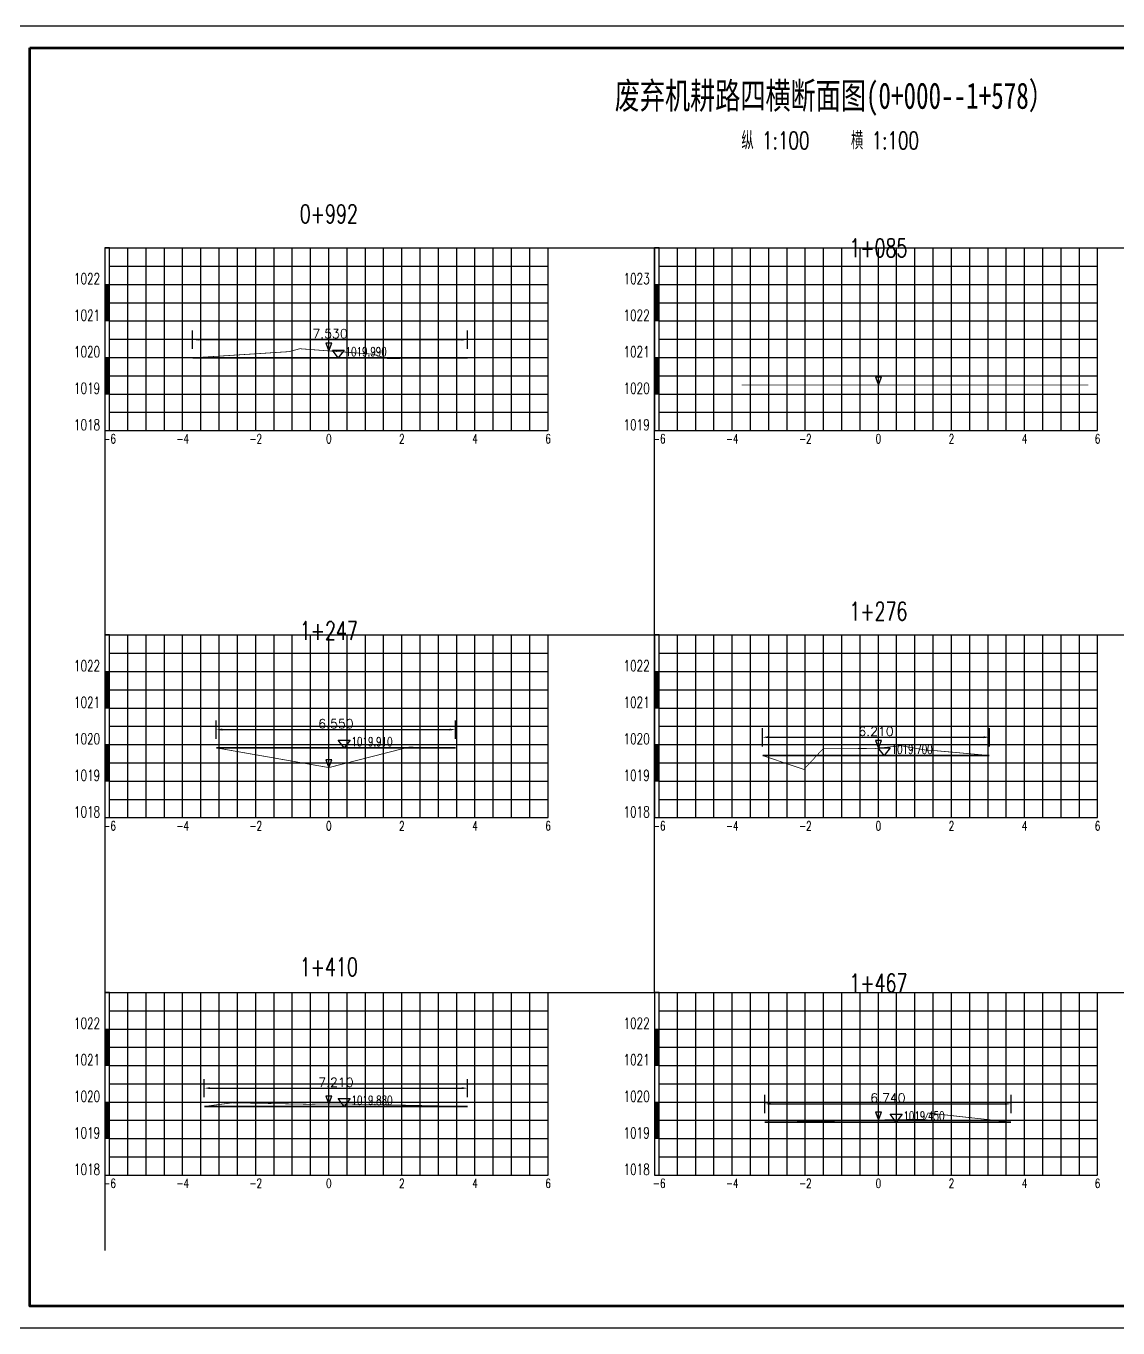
# Model space of a CAD drawing. Extents: x 695776 to 1250176, y 4443437 to 9025597.
# Drawn here: x 1101870 to 1131753, y 4538450 to 4574090 of the extents above; entities that cross this region are included whole.
import ezdxf
from ezdxf.enums import TextEntityAlignment as Align

# ---------------------------------------------------------------- set-up
doc = ezdxf.new("R2010")
doc.units = 0
doc.header["$LTSCALE"] = 0.5
doc.header["$PDSIZE"] = 0.2
doc.linetypes.add('ACAD_ISO07W100', pattern=[3.5, 0.5, -3])
doc.linetypes.add('CENTER2', pattern=[28.575, 19.05, -3.175, 3.175, -3.175])
doc.layers.get('0').update_dxf_attribs({"linetype": 'CONTINUOUS'})
doc.layers.get('Defpoints').update_dxf_attribs({"linetype": 'CONTINUOUS'})
for name, color, linetype in [('KEDU', 7, 'CONTINUOUS'), ('MIGE', 4, 'ACAD_ISO07W100'), ('MIGE1', 11, 'CONTINUOUS'), ('SANJIAO', 212, 'CONTINUOUS'), ('SHEJI', 1, 'CONTINUOUS'), ('YUANSHI', 2, 'CONTINUOUS'), ('YUANSHI1', 73, 'CONTINUOUS'), ('ZHOUXIAN', 20, 'CENTER2'), ('图框', 7, 'CONTINUOUS'), ('辅助线', 3, 'CONTINUOUS')]:
    doc.layers.add(name, color=color, linetype=linetype)
doc.styles.get("Standard").update_dxf_attribs({"font": 'rs.shx', "bigfont": 'hztxt.shx'})
doc.styles.add('仿宋', font='仿宋_GB2312.ttf', dxfattribs={"width": 0.7})
doc.dimstyles.get("Standard").update_dxf_attribs({"dimtxt": 0.18, "dimasz": 0.18, "dimexe": 0.18, "dimexo": 0.0625, "dimgap": 0.09, "dimtad": 0, "dimtih": 1, "dimtoh": 1, "dimdec": 4, "dimzin": 0, "dimdsep": 46, "dimtxsty": 'Standard', "dimcen": 0.09, "dimadec": 0, "dimazin": 0, "dimtfac": 1, "dimtdec": 4, "dimtofl": 0, "dimtmove": 0, "dimatfit": 3, "dimfxl": 0, "dimtolj": 1, "dimtzin": 0, "dimarcsym": 0})

# ---------------------------------------------------------------- blocks, each defined once
blk = doc.blocks.new('zhunghao')
blk.add_lwpolyline([(0, 0), (0.33, 0.86), (-0.33, 0.86), (0, 0)])
blk = doc.blocks.new('ele_sym08')
blk.add_line((0, 0), (5.6, 0))
blk.add_lwpolyline([(0.9, 0), (0.25, 0.86), (1.55, 0.86), (0.9, 0)])
at = {"width": 0.7}
blk.add_attdef('ELEVAT', (1.7, 0.18), '', height=1, dxfattribs=at)
blk = doc.blocks.new('*D743')
at = {"color": 0, "lineweight": -2}
for p, q in [((1106426, 4565256), (1106426, 4565756)), ((1106589, 4565506), (1113794, 4565506)), ((1113956, 4565256), (1113956, 4565756))]:
    blk.add_line(p, q, dxfattribs=at)
at = {"color": 0}
for points in [[(1106589, 4565533), (1106589, 4565479), (1106426, 4565506)], [(1113794, 4565533), (1113794, 4565479), (1113956, 4565506)]]:
    blk.add_solid(points, dxfattribs=at)
at = {"layer": 'Defpoints', "color": 0}
for p in [(1113956, 4565506), (1106426, 4565006), (1113956, 4565006)]:
    blk.add_point(p, dxfattribs=at)
at = {"color": 0, "insert": (1110191, 4565669), "char_height": 250, "attachment_point": 5}
blk.add_mtext('\\A1;7.530', dxfattribs=at)
blk = doc.blocks.new('bc1_100')
blk.add_lwpolyline([(0.064, 1), (-0.063, 1), (-0.063, 0), (0.064, 0)], close=True)
at = {"width": 0.7}
blk.add_attdef('BC', text='', height=0.3, dxfattribs=at).set_placement((-0.193, 0.007), align=Align.RIGHT)
blk = doc.blocks.new('bc0_100')
for p, q in [((-0.063, 1), (-0.063, 0)), ((0.063, 0), (0.063, 1))]:
    blk.add_line(p, q)
at = {"const_width": 0.126}
blk.add_lwpolyline([(0, 1), (0, 0)], dxfattribs=at)
at = {"width": 0.7}
blk.add_attdef('BC', text='', height=0.3, dxfattribs=at).set_placement((-0.193, 0.007), align=Align.RIGHT)
blk = doc.blocks.new('*D726')
at = {"color": 0, "lineweight": -2}
for p, q in [((1107076, 4554580), (1107076, 4555080)), ((1107239, 4554830), (1113464, 4554830)), ((1113626, 4554580), (1113626, 4555080))]:
    blk.add_line(p, q, dxfattribs=at)
at = {"color": 0}
for points in [[(1107239, 4554857), (1107239, 4554803), (1107076, 4554830)], [(1113464, 4554857), (1113464, 4554803), (1113626, 4554830)]]:
    blk.add_solid(points, dxfattribs=at)
at = {"layer": 'Defpoints', "color": 0}
for p in [(1113626, 4554830), (1107076, 4554330), (1113626, 4554330)]:
    blk.add_point(p, dxfattribs=at)
at = {"color": 0, "insert": (1110351, 4554992), "char_height": 250, "attachment_point": 5}
blk.add_mtext('\\A1;6.550', dxfattribs=at)
blk = doc.blocks.new('*D727')
at = {"color": 0, "lineweight": -2}
for p, q in [((1122027, 4554370), (1122027, 4554870)), ((1128237, 4554370), (1128237, 4554870)), ((1122189, 4554620), (1128074, 4554620))]:
    blk.add_line(p, q, dxfattribs=at)
at = {"color": 0}
for points in [[(1122189, 4554647), (1122189, 4554593), (1122027, 4554620)], [(1128074, 4554647), (1128074, 4554593), (1128237, 4554620)]]:
    blk.add_solid(points, dxfattribs=at)
at = {"layer": 'Defpoints', "color": 0}
for p in [(1128237, 4554620), (1122027, 4554120), (1128237, 4554120)]:
    blk.add_point(p, dxfattribs=at)
at = {"color": 0, "insert": (1125132, 4554782), "char_height": 250, "attachment_point": 5}
blk.add_mtext('\\A1;6.210', dxfattribs=at)
blk = doc.blocks.new('*D729')
at = {"color": 0, "lineweight": -2}
for p, q in [((1106746, 4544764), (1106746, 4545264)), ((1113956, 4544764), (1113956, 4545264)), ((1106909, 4545014), (1113794, 4545014))]:
    blk.add_line(p, q, dxfattribs=at)
at = {"color": 0}
for points in [[(1106909, 4545041), (1106909, 4544987), (1106746, 4545014)], [(1113794, 4545041), (1113794, 4544987), (1113956, 4545014)]]:
    blk.add_solid(points, dxfattribs=at)
at = {"layer": 'Defpoints', "color": 0}
for p in [(1113956, 4545014), (1106746, 4544514), (1113956, 4544514)]:
    blk.add_point(p, dxfattribs=at)
at = {"color": 0, "insert": (1110351, 4545176), "char_height": 250, "attachment_point": 5}
blk.add_mtext('\\A1;7.210', dxfattribs=at)
blk = doc.blocks.new('*D730')
at = {"color": 0, "lineweight": -2}
for p, q in [((1122087, 4544334), (1122087, 4544834)), ((1128827, 4544334), (1128827, 4544834)), ((1122249, 4544584), (1128664, 4544584))]:
    blk.add_line(p, q, dxfattribs=at)
at = {"color": 0}
for points in [[(1122249, 4544611), (1122249, 4544557), (1122087, 4544584)], [(1128664, 4544611), (1128664, 4544557), (1128827, 4544584)]]:
    blk.add_solid(points, dxfattribs=at)
at = {"layer": 'Defpoints', "color": 0}
for p in [(1128827, 4544584), (1122087, 4544084), (1128827, 4544084)]:
    blk.add_point(p, dxfattribs=at)
at = {"color": 0, "insert": (1125457, 4544746), "char_height": 250, "attachment_point": 5}
blk.add_mtext('\\A1;6.740', dxfattribs=at)

msp = doc.modelspace()

# ---------------------------------------------------------------- linework, layer by layer
at = {"layer": 'MIGE', "linetype": 'Continuous'}
for p, q in [((1104656.2649, 4563016.1388), (1104656.2649, 4568016.1388)), ((1105656.2649, 4563016.1388), (1105656.2649, 4568016.1388)), ((1106656.2649, 4563016.1388), (1106656.2649, 4568016.1388)), ((1107656.2649, 4563016.1388), (1107656.2649, 4568016.1388)), ((1108656.2649, 4563016.1388), (1108656.2649, 4568016.1388)), ((1109656.2649, 4563016.1388), (1109656.2649, 4568016.1388)), ((1110656.2649, 4563016.1388), (1110656.2649, 4568016.1388)), ((1111656.2649, 4563016.1388), (1111656.2649, 4568016.1388)), ((1112656.2649, 4563016.1388), (1112656.2649, 4568016.1388)), ((1113656.2649, 4563016.1388), (1113656.2649, 4568016.1388)), ((1114656.2649, 4563016.1388), (1114656.2649, 4568016.1388)), ((1115656.2649, 4563016.1388), (1115656.2649, 4568016.1388)), ((1119696.7354, 4563016.1388), (1119696.7354, 4568016.1388)), ((1120696.7354, 4563016.1388), (1120696.7354, 4568016.1388)), ((1121696.7354, 4563016.1388), (1121696.7354, 4568016.1388)), ((1122696.7354, 4563016.1388), (1122696.7354, 4568016.1388)), ((1123696.7354, 4563016.1388), (1123696.7354, 4568016.1388)), ((1124696.7354, 4563016.1388), (1124696.7354, 4568016.1388)), ((1125696.7354, 4563016.1388), (1125696.7354, 4568016.1388)), ((1126696.7354, 4563016.1388), (1126696.7354, 4568016.1388)), ((1127696.7354, 4563016.1388), (1127696.7354, 4568016.1388)), ((1128696.7354, 4563016.1388), (1128696.7354, 4568016.1388)), ((1129696.7354, 4563016.1388), (1129696.7354, 4568016.1388)), ((1130696.7354, 4563016.1388), (1130696.7354, 4568016.1388)), ((1104156.2649, 4567516.1388), (1116156.2649, 4567516.1388)), ((1119196.7354, 4567516.1388), (1131196.7354, 4567516.1388)), ((1104156.2649, 4566516.1388), (1116156.2649, 4566516.1388)), ((1119196.7354, 4566516.1388), (1131196.7354, 4566516.1388)), ((1104156.2649, 4565516.1388), (1116156.2649, 4565516.1388)), ((1119196.7354, 4565516.1388), (1131196.7354, 4565516.1388)), ((1104156.2649, 4564516.1388), (1116156.2649, 4564516.1388)), ((1119196.7354, 4564516.1388), (1131196.7354, 4564516.1388)), ((1104156.2649, 4563516.1388), (1116156.2649, 4563516.1388)), ((1119196.7354, 4563516.1388), (1131196.7354, 4563516.1388)), ((1104656.2649, 4552419.8741), (1104656.2649, 4557419.8741)), ((1105656.2649, 4552419.8741), (1105656.2649, 4557419.8741)), ((1106656.2649, 4552419.8741), (1106656.2649, 4557419.8741)), ((1107656.2649, 4552419.8741), (1107656.2649, 4557419.8741)), ((1108656.2649, 4552419.8741), (1108656.2649, 4557419.8741)), ((1109656.2649, 4552419.8741), (1109656.2649, 4557419.8741)), ((1110656.2649, 4552419.8741), (1110656.2649, 4557419.8741)), ((1111656.2649, 4552419.8741), (1111656.2649, 4557419.8741)), ((1112656.2649, 4552419.8741), (1112656.2649, 4557419.8741)), ((1113656.2649, 4552419.8741), (1113656.2649, 4557419.8741)), ((1114656.2649, 4552419.8741), (1114656.2649, 4557419.8741)), ((1115656.2649, 4552419.8741), (1115656.2649, 4557419.8741)), ((1119696.7354, 4552419.8741), (1119696.7354, 4557419.8741)), ((1120696.7354, 4552419.8741), (1120696.7354, 4557419.8741)), ((1121696.7354, 4552419.8741), (1121696.7354, 4557419.8741)), ((1122696.7354, 4552419.8741), (1122696.7354, 4557419.8741)), ((1123696.7354, 4552419.8741), (1123696.7354, 4557419.8741)), ((1124696.7354, 4552419.8741), (1124696.7354, 4557419.8741)), ((1125696.7354, 4552419.8741), (1125696.7354, 4557419.8741)), ((1126696.7354, 4552419.8741), (1126696.7354, 4557419.8741)), ((1127696.7354, 4552419.8741), (1127696.7354, 4557419.8741)), ((1128696.7354, 4552419.8741), (1128696.7354, 4557419.8741)), ((1129696.7354, 4552419.8741), (1129696.7354, 4557419.8741)), ((1130696.7354, 4552419.8741), (1130696.7354, 4557419.8741)), ((1104156.2649, 4556919.8741), (1116156.2649, 4556919.8741)), ((1119196.7354, 4556919.8741), (1131196.7354, 4556919.8741)), ((1104156.2649, 4555919.8741), (1116156.2649, 4555919.8741)), ((1119196.7354, 4555919.8741), (1131196.7354, 4555919.8741)), ((1104156.2649, 4554919.8741), (1116156.2649, 4554919.8741)), ((1119196.7354, 4554919.8741), (1131196.7354, 4554919.8741)), ((1104156.2649, 4553919.8741), (1116156.2649, 4553919.8741)), ((1119196.7354, 4553919.8741), (1131196.7354, 4553919.8741)), ((1104156.2649, 4552919.8741), (1116156.2649, 4552919.8741)), ((1119196.7354, 4552919.8741), (1131196.7354, 4552919.8741)), ((1104656.2649, 4542633.5904), (1104656.2649, 4547633.5904)), ((1105656.2649, 4542633.5904), (1105656.2649, 4547633.5904)), ((1106656.2649, 4542633.5904), (1106656.2649, 4547633.5904)), ((1107656.2649, 4542633.5904), (1107656.2649, 4547633.5904)), ((1108656.2649, 4542633.5904), (1108656.2649, 4547633.5904)), ((1109656.2649, 4542633.5904), (1109656.2649, 4547633.5904)), ((1110656.2649, 4542633.5904), (1110656.2649, 4547633.5904)), ((1111656.2649, 4542633.5904), (1111656.2649, 4547633.5904)), ((1112656.2649, 4542633.5904), (1112656.2649, 4547633.5904)), ((1113656.2649, 4542633.5904), (1113656.2649, 4547633.5904)), ((1114656.2649, 4542633.5904), (1114656.2649, 4547633.5904)), ((1115656.2649, 4542633.5904), (1115656.2649, 4547633.5904)), ((1119696.7354, 4542633.5904), (1119696.7354, 4547633.5904)), ((1120696.7354, 4542633.5904), (1120696.7354, 4547633.5904)), ((1121696.7354, 4542633.5904), (1121696.7354, 4547633.5904)), ((1122696.7354, 4542633.5904), (1122696.7354, 4547633.5904)), ((1123696.7354, 4542633.5904), (1123696.7354, 4547633.5904)), ((1124696.7354, 4542633.5904), (1124696.7354, 4547633.5904)), ((1125696.7354, 4542633.5904), (1125696.7354, 4547633.5904)), ((1126696.7354, 4542633.5904), (1126696.7354, 4547633.5904)), ((1127696.7354, 4542633.5904), (1127696.7354, 4547633.5904)), ((1128696.7354, 4542633.5904), (1128696.7354, 4547633.5904)), ((1129696.7354, 4542633.5904), (1129696.7354, 4547633.5904)), ((1130696.7354, 4542633.5904), (1130696.7354, 4547633.5904)), ((1104156.2649, 4547133.5904), (1116156.2649, 4547133.5904)), ((1119196.7354, 4547133.5904), (1131196.7354, 4547133.5904)), ((1104156.2649, 4546133.5904), (1116156.2649, 4546133.5904)), ((1119196.7354, 4546133.5904), (1131196.7354, 4546133.5904)), ((1104156.2649, 4545133.5904), (1116156.2649, 4545133.5904)), ((1119196.7354, 4545133.5904), (1131196.7354, 4545133.5904)), ((1104156.2649, 4544133.5904), (1116156.2649, 4544133.5904)), ((1119196.7354, 4544133.5904), (1131196.7354, 4544133.5904)), ((1104156.2649, 4543133.5904), (1116156.2649, 4543133.5904)), ((1119196.7354, 4543133.5904), (1131196.7354, 4543133.5904))]:
    msp.add_line(p, q, dxfattribs=at)
at = {"layer": 'MIGE1'}
for p, q in [((1104156.2649, 4568016.1388), (1116156.2649, 4568016.1388)), ((1104156.2649, 4563016.1388), (1104156.2649, 4568016.1388)), ((1105156.2649, 4563016.1388), (1105156.2649, 4568016.1388)), ((1106156.2649, 4563016.1388), (1106156.2649, 4568016.1388)), ((1107156.2649, 4563016.1388), (1107156.2649, 4568016.1388)), ((1108156.2649, 4563016.1388), (1108156.2649, 4568016.1388)), ((1109156.2649, 4563016.1388), (1109156.2649, 4568016.1388)), ((1110156.2649, 4563016.1388), (1110156.2649, 4568016.1388)), ((1111156.2649, 4563016.1388), (1111156.2649, 4568016.1388)), ((1112156.2649, 4563016.1388), (1112156.2649, 4568016.1388)), ((1113156.2649, 4563016.1388), (1113156.2649, 4568016.1388)), ((1114156.2649, 4563016.1388), (1114156.2649, 4568016.1388)), ((1115156.2649, 4563016.1388), (1115156.2649, 4568016.1388)), ((1116156.2649, 4563016.1388), (1116156.2649, 4568016.1388)), ((1119196.7354, 4568016.1388), (1131196.7354, 4568016.1388)), ((1119196.7354, 4563016.1388), (1119196.7354, 4568016.1388)), ((1120196.7354, 4563016.1388), (1120196.7354, 4568016.1388)), ((1121196.7354, 4563016.1388), (1121196.7354, 4568016.1388)), ((1122196.7354, 4563016.1388), (1122196.7354, 4568016.1388)), ((1123196.7354, 4563016.1388), (1123196.7354, 4568016.1388)), ((1124196.7354, 4563016.1388), (1124196.7354, 4568016.1388)), ((1125196.7354, 4563016.1388), (1125196.7354, 4568016.1388)), ((1126196.7354, 4563016.1388), (1126196.7354, 4568016.1388)), ((1127196.7354, 4563016.1388), (1127196.7354, 4568016.1388)), ((1128196.7354, 4563016.1388), (1128196.7354, 4568016.1388)), ((1129196.7354, 4563016.1388), (1129196.7354, 4568016.1388)), ((1130196.7354, 4563016.1388), (1130196.7354, 4568016.1388)), ((1131196.7354, 4563016.1388), (1131196.7354, 4568016.1388)), ((1104156.2649, 4567016.1388), (1116156.2649, 4567016.1388)), ((1119196.7354, 4567016.1388), (1131196.7354, 4567016.1388)), ((1104156.2649, 4566016.1388), (1116156.2649, 4566016.1388)), ((1119196.7354, 4566016.1388), (1131196.7354, 4566016.1388)), ((1104156.2649, 4565016.1388), (1116156.2649, 4565016.1388)), ((1119196.7354, 4565016.1388), (1131196.7354, 4565016.1388)), ((1104156.2649, 4564016.1388), (1116156.2649, 4564016.1388)), ((1119196.7354, 4564016.1388), (1131196.7354, 4564016.1388)), ((1104156.2649, 4563016.1388), (1116156.2649, 4563016.1388)), ((1119196.7354, 4563016.1388), (1131196.7354, 4563016.1388)), ((1104156.2649, 4557419.8741), (1116156.2649, 4557419.8741)), ((1104156.2649, 4552419.8741), (1104156.2649, 4557419.8741)), ((1105156.2649, 4552419.8741), (1105156.2649, 4557419.8741)), ((1106156.2649, 4552419.8741), (1106156.2649, 4557419.8741)), ((1107156.2649, 4552419.8741), (1107156.2649, 4557419.8741)), ((1108156.2649, 4552419.8741), (1108156.2649, 4557419.8741)), ((1109156.2649, 4552419.8741), (1109156.2649, 4557419.8741)), ((1110156.2649, 4552419.8741), (1110156.2649, 4557419.8741)), ((1111156.2649, 4552419.8741), (1111156.2649, 4557419.8741)), ((1112156.2649, 4552419.8741), (1112156.2649, 4557419.8741)), ((1113156.2649, 4552419.8741), (1113156.2649, 4557419.8741)), ((1114156.2649, 4552419.8741), (1114156.2649, 4557419.8741)), ((1115156.2649, 4552419.8741), (1115156.2649, 4557419.8741)), ((1116156.2649, 4552419.8741), (1116156.2649, 4557419.8741)), ((1119196.7354, 4557419.8741), (1131196.7354, 4557419.8741)), ((1119196.7354, 4552419.8741), (1119196.7354, 4557419.8741)), ((1120196.7354, 4552419.8741), (1120196.7354, 4557419.8741)), ((1121196.7354, 4552419.8741), (1121196.7354, 4557419.8741)), ((1122196.7354, 4552419.8741), (1122196.7354, 4557419.8741)), ((1123196.7354, 4552419.8741), (1123196.7354, 4557419.8741)), ((1124196.7354, 4552419.8741), (1124196.7354, 4557419.8741)), ((1125196.7354, 4552419.8741), (1125196.7354, 4557419.8741)), ((1126196.7354, 4552419.8741), (1126196.7354, 4557419.8741)), ((1127196.7354, 4552419.8741), (1127196.7354, 4557419.8741)), ((1128196.7354, 4552419.8741), (1128196.7354, 4557419.8741)), ((1129196.7354, 4552419.8741), (1129196.7354, 4557419.8741)), ((1130196.7354, 4552419.8741), (1130196.7354, 4557419.8741)), ((1131196.7354, 4552419.8741), (1131196.7354, 4557419.8741)), ((1104156.2649, 4556419.8741), (1116156.2649, 4556419.8741)), ((1119196.7354, 4556419.8741), (1131196.7354, 4556419.8741)), ((1104156.2649, 4555419.8741), (1116156.2649, 4555419.8741)), ((1119196.7354, 4555419.8741), (1131196.7354, 4555419.8741)), ((1104156.2649, 4554419.8741), (1116156.2649, 4554419.8741)), ((1119196.7354, 4554419.8741), (1131196.7354, 4554419.8741)), ((1104156.2649, 4553419.8741), (1116156.2649, 4553419.8741)), ((1119196.7354, 4553419.8741), (1131196.7354, 4553419.8741)), ((1104156.2649, 4552419.8741), (1116156.2649, 4552419.8741)), ((1119196.7354, 4552419.8741), (1131196.7354, 4552419.8741)), ((1104156.2649, 4547633.5904), (1116156.2649, 4547633.5904)), ((1104156.2649, 4542633.5904), (1104156.2649, 4547633.5904)), ((1105156.2649, 4542633.5904), (1105156.2649, 4547633.5904)), ((1106156.2649, 4542633.5904), (1106156.2649, 4547633.5904)), ((1107156.2649, 4542633.5904), (1107156.2649, 4547633.5904)), ((1108156.2649, 4542633.5904), (1108156.2649, 4547633.5904)), ((1109156.2649, 4542633.5904), (1109156.2649, 4547633.5904)), ((1110156.2649, 4542633.5904), (1110156.2649, 4547633.5904)), ((1111156.2649, 4542633.5904), (1111156.2649, 4547633.5904)), ((1112156.2649, 4542633.5904), (1112156.2649, 4547633.5904)), ((1113156.2649, 4542633.5904), (1113156.2649, 4547633.5904)), ((1114156.2649, 4542633.5904), (1114156.2649, 4547633.5904)), ((1115156.2649, 4542633.5904), (1115156.2649, 4547633.5904)), ((1116156.2649, 4542633.5904), (1116156.2649, 4547633.5904)), ((1119196.7354, 4547633.5904), (1131196.7354, 4547633.5904)), ((1119196.7354, 4542633.5904), (1119196.7354, 4547633.5904)), ((1120196.7354, 4542633.5904), (1120196.7354, 4547633.5904)), ((1121196.7354, 4542633.5904), (1121196.7354, 4547633.5904)), ((1122196.7354, 4542633.5904), (1122196.7354, 4547633.5904)), ((1123196.7354, 4542633.5904), (1123196.7354, 4547633.5904)), ((1124196.7354, 4542633.5904), (1124196.7354, 4547633.5904)), ((1125196.7354, 4542633.5904), (1125196.7354, 4547633.5904)), ((1126196.7354, 4542633.5904), (1126196.7354, 4547633.5904)), ((1127196.7354, 4542633.5904), (1127196.7354, 4547633.5904)), ((1128196.7354, 4542633.5904), (1128196.7354, 4547633.5904)), ((1129196.7354, 4542633.5904), (1129196.7354, 4547633.5904)), ((1130196.7354, 4542633.5904), (1130196.7354, 4547633.5904)), ((1131196.7354, 4542633.5904), (1131196.7354, 4547633.5904)), ((1104156.2649, 4546633.5904), (1116156.2649, 4546633.5904)), ((1119196.7354, 4546633.5904), (1131196.7354, 4546633.5904)), ((1104156.2649, 4545633.5904), (1116156.2649, 4545633.5904)), ((1119196.7354, 4545633.5904), (1131196.7354, 4545633.5904)), ((1104156.2649, 4544633.5904), (1116156.2649, 4544633.5904)), ((1119196.7354, 4544633.5904), (1131196.7354, 4544633.5904)), ((1104156.2649, 4543633.5904), (1116156.2649, 4543633.5904)), ((1119196.7354, 4543633.5904), (1131196.7354, 4543633.5904)), ((1104156.2649, 4542633.5904), (1116156.2649, 4542633.5904)), ((1119196.7354, 4542633.5904), (1131196.7354, 4542633.5904))]:
    msp.add_line(p, q, dxfattribs=at)
at = {"layer": 'SHEJI', "const_width": 50}
for points in [[(1106426.2649, 4565006.1388), (1110156.2649, 4565006.1388), (1111691.2649, 4565006.1388), (1113956.2649, 4565006.1388)], [(1107076.2649, 4554329.8741), (1110156.2649, 4554329.8741), (1112268.0507, 4554329.8741), (1113626.2649, 4554329.8741)], [(1122026.7354, 4554119.8741), (1123510.5285, 4554119.8741), (1125196.7354, 4554119.8741), (1128236.7354, 4554119.8741)], [(1106746.2649, 4544513.5904), (1110156.2649, 4544513.5904), (1113956.2649, 4544513.5904)], [(1122086.7354, 4544083.5904), (1125196.7354, 4544083.5904), (1128826.7354, 4544083.5904)]]:
    msp.add_lwpolyline(points, dxfattribs=at)
at = {"layer": 'YUANSHI', "const_width": 20}
for points in [[(1106426.2649, 4565006.1388), (1109066.2649, 4565176.1388), (1109366.2649, 4565256.1388), (1110156.2649, 4565196.1388), (1111366.2649, 4565106.1388), (1111691.2649, 4565006.1388)], [(1121456.7354, 4564266.1388), (1124036.7354, 4564266.1388), (1125196.7354, 4564266.1388), (1128436.7354, 4564266.1388), (1130946.7354, 4564266.1388)], [(1112268.0507, 4554329.8741), (1112346.2649, 4554349.8741), (1113626.2649, 4554329.8741)], [(1123510.5285, 4554119.8741), (1123696.7354, 4554319.8741), (1125096.7354, 4554309.8741), (1125196.7354, 4554319.8741), (1125806.7354, 4554389.8741), (1126486.7354, 4554269.8741), (1126796.7354, 4554249.8741), (1128236.7354, 4554119.8741)], [(1106746.2649, 4544513.5904), (1107516.2649, 4544613.5904), (1109616.2649, 4544573.5904), (1110156.2649, 4544583.5904), (1110466.2649, 4544583.5904), (1113956.2649, 4544513.5904)], [(1122086.7354, 4544083.5904), (1123636.7354, 4544113.5904), (1125196.7354, 4544143.5904), (1126476.7354, 4544163.5904), (1126556.7354, 4544333.5904), (1128826.7354, 4544083.5904)]]:
    msp.add_lwpolyline(points, dxfattribs=at)
at = {"layer": 'YUANSHI1', "const_width": 20}
for points in [[(1111691.2649, 4565006.1388), (1111756.2649, 4564986.1388), (1113956.2649, 4565006.1388)], [(1107076.2649, 4554329.8741), (1110156.2649, 4553789.8741), (1112268.0507, 4554329.8741)], [(1122026.7354, 4554119.8741), (1123156.7354, 4553739.8741), (1123510.5285, 4554119.8741)]]:
    msp.add_lwpolyline(points, dxfattribs=at)
at = {"layer": 'ZHOUXIAN'}
for p, q in [((1110156.2649, 4564486.1388), (1110156.2649, 4565756.1388)), ((1125196.7354, 4563766.1388), (1125196.7354, 4564766.1388)), ((1110156.2649, 4553289.8741), (1110156.2649, 4554849.8741)), ((1125196.7354, 4553239.8741), (1125196.7354, 4554889.8741)), ((1110156.2649, 4544013.5904), (1110156.2649, 4545113.5904)), ((1125196.7354, 4543583.5904), (1125196.7354, 4544833.5904))]:
    msp.add_line(p, q, dxfattribs=at)
at = {"layer": '图框', "linetype": 'Continuous', "lineweight": -2, "flags": 128}
msp.add_lwpolyline([(1098976.0415, 4574089.6039), (1098976.0415, 4538449.6039), (1149376.0415, 4538449.6039), (1149376.0415, 4574089.6039), (1098976.0415, 4574089.6039)], dxfattribs=at)
at = {"layer": '图框', "linetype": 'Continuous', "lineweight": 60, "flags": 128}
msp.add_lwpolyline([(1101976.0415, 4573489.6039), (1148776.0415, 4573489.6039), (1148776.0415, 4539049.6039), (1101976.0415, 4539049.6039), (1101976.0415, 4573489.6039)], dxfattribs=at)
at = {"layer": '辅助线'}
for points in [[(1104030.0694, 4568016.1388), (1146895.5825, 4568016.1388)], [(1104030.0694, 4568016.1388), (1104030.0694, 4540573.0659)], [(1119070.5399, 4547633.5904), (1119070.5399, 4568016.1388)], [(1104030.0694, 4557419.8741), (1146485.411, 4557419.8741)], [(1104030.0694, 4547633.5904), (1146035.391, 4547633.5904)]]:
    msp.add_lwpolyline(points, dxfattribs=at)

# ---------------------------------------------------------------- block references
at = {"xscale": 250, "yscale": 250, "zscale": 250}
for p, values in [((1110191.2649, 4565006.1388), {'ELEVAT': '1019.990'}), ((1110351.2649, 4554329.8741), {'ELEVAT': '1019.910'}), ((1125131.7354, 4554119.8741), {'ELEVAT': '1019.700'}), ((1110351.2649, 4544513.5904), {'ELEVAT': '1019.880'}), ((1125456.7354, 4544083.5904), {'ELEVAT': '1019.450'})]:
    msp.add_blockref('ele_sym08', p, dxfattribs=at).add_auto_attribs(values)
at = {"layer": 'KEDU', "xscale": 1000, "yscale": 1000, "zscale": 1000}
for name, p, values in [('bc1_100', (1104093.0169, 4567016.1388), {'BC': '1022'}), ('bc1_100', (1119133.4874, 4567016.1388), {'BC': '1023'}), ('bc0_100', (1104093.0169, 4566016.1388), {'BC': '1021'}), ('bc0_100', (1119133.4874, 4566016.1388), {'BC': '1022'}), ('bc1_100', (1104093.0169, 4565016.1388), {'BC': '1020'}), ('bc1_100', (1119133.4874, 4565016.1388), {'BC': '1021'}), ('bc0_100', (1104093.0169, 4564016.1388), {'BC': '1019'}), ('bc0_100', (1119133.4874, 4564016.1388), {'BC': '1020'}), ('bc1_100', (1104093.0169, 4563016.1388), {'BC': '1018'}), ('bc1_100', (1119133.4874, 4563016.1388), {'BC': '1019'}), ('bc1_100', (1104093.0169, 4556419.8741), {'BC': '1022'}), ('bc1_100', (1119133.4874, 4556419.8741), {'BC': '1022'}), ('bc0_100', (1104093.0169, 4555419.8741), {'BC': '1021'}), ('bc0_100', (1119133.4874, 4555419.8741), {'BC': '1021'}), ('bc1_100', (1104093.0169, 4554419.8741), {'BC': '1020'}), ('bc1_100', (1119133.4874, 4554419.8741), {'BC': '1020'}), ('bc0_100', (1104093.0169, 4553419.8741), {'BC': '1019'}), ('bc0_100', (1119133.4874, 4553419.8741), {'BC': '1019'}), ('bc1_100', (1104093.0169, 4552419.8741), {'BC': '1018'}), ('bc1_100', (1119133.4874, 4552419.8741), {'BC': '1018'}), ('bc1_100', (1104093.0169, 4546633.5904), {'BC': '1022'}), ('bc1_100', (1119133.4874, 4546633.5904), {'BC': '1022'}), ('bc0_100', (1104093.0169, 4545633.5904), {'BC': '1021'}), ('bc0_100', (1119133.4874, 4545633.5904), {'BC': '1021'}), ('bc1_100', (1104093.0169, 4544633.5904), {'BC': '1020'}), ('bc1_100', (1119133.4874, 4544633.5904), {'BC': '1020'}), ('bc0_100', (1104093.0169, 4543633.5904), {'BC': '1019'}), ('bc0_100', (1119133.4874, 4543633.5904), {'BC': '1019'}), ('bc1_100', (1104093.0169, 4542633.5904), {'BC': '1018'}), ('bc1_100', (1119133.4874, 4542633.5904), {'BC': '1018'})]:
    msp.add_blockref(name, p, dxfattribs=at).add_auto_attribs(values)
at = {"layer": 'SANJIAO', "xscale": 250, "yscale": 250, "zscale": 250}
for p in [(1110156.2649, 4565196.1388), (1125196.7354, 4564266.1388), (1125196.7354, 4554319.8741), (1110156.2649, 4553789.8741), (1110156.2649, 4544583.5904), (1125196.7354, 4544143.5904)]:
    msp.add_blockref('zhunghao', p, dxfattribs=at)

# ---------------------------------------------------------------- texts
at = {"width": 0.7}
for s, p in [('0+992', (1110156.2649, 4568696.1388)), ('1+085', (1125196.7354, 4567766.1388)), ('1+276', (1125196.7354, 4557819.8741)), ('1+247', (1110156.2649, 4557289.8741)), ('1+410', (1110156.2649, 4548083.5904)), ('1+467', (1125196.7354, 4547643.5904))]:
    msp.add_text(s, height=500, dxfattribs=at).set_placement(p, align=Align.CENTER)
at = {"layer": 'KEDU', "width": 0.7}
for s, p in [('-6', (1104156.2649, 4562666.1388)), ('-4', (1106156.2649, 4562666.1388)), ('-2', (1108156.2649, 4562666.1388)), ('0', (1110156.2649, 4562666.1388)), ('0', (1110156.2649, 4562666.1388)), ('2', (1112156.2649, 4562666.1388)), ('4', (1114156.2649, 4562666.1388)), ('6', (1116156.2649, 4562666.1388)), ('-6', (1119196.7354, 4562666.1388)), ('-4', (1121196.7354, 4562666.1388)), ('-2', (1123196.7354, 4562666.1388)), ('0', (1125196.7354, 4562666.1388)), ('0', (1125196.7354, 4562666.1388)), ('2', (1127196.7354, 4562666.1388)), ('4', (1129196.7354, 4562666.1388)), ('6', (1131196.7354, 4562666.1388)), ('-6', (1104156.2649, 4552069.8741)), ('-4', (1106156.2649, 4552069.8741)), ('-2', (1108156.2649, 4552069.8741)), ('0', (1110156.2649, 4552069.8741)), ('0', (1110156.2649, 4552069.8741)), ('2', (1112156.2649, 4552069.8741)), ('4', (1114156.2649, 4552069.8741)), ('6', (1116156.2649, 4552069.8741)), ('-6', (1119196.7354, 4552069.8741)), ('-4', (1121196.7354, 4552069.8741)), ('-2', (1123196.7354, 4552069.8741)), ('0', (1125196.7354, 4552069.8741)), ('0', (1125196.7354, 4552069.8741)), ('2', (1127196.7354, 4552069.8741)), ('4', (1129196.7354, 4552069.8741)), ('6', (1131196.7354, 4552069.8741)), ('-6', (1104156.2649, 4542283.5904)), ('-4', (1106156.2649, 4542283.5904)), ('-2', (1108156.2649, 4542283.5904)), ('0', (1110156.2649, 4542283.5904)), ('0', (1110156.2649, 4542283.5904)), ('2', (1112156.2649, 4542283.5904)), ('4', (1114156.2649, 4542283.5904)), ('6', (1116156.2649, 4542283.5904)), ('-6', (1119196.7354, 4542283.5904)), ('-4', (1121196.7354, 4542283.5904)), ('-2', (1123196.7354, 4542283.5904)), ('0', (1125196.7354, 4542283.5904)), ('0', (1125196.7354, 4542283.5904)), ('2', (1127196.7354, 4542283.5904)), ('4', (1129196.7354, 4542283.5904)), ('6', (1131196.7354, 4542283.5904))]:
    msp.add_text(s, height=250, dxfattribs=at).set_placement(p, align=Align.CENTER)
at = {"layer": '图框', "style": '仿宋', "width": 0.7}
msp.add_text('废弃机耕路四横断面图(0+000--1+578）', height=720, dxfattribs=at).set_placement((1123991.0141, 4571823.8297), align=Align.CENTER)
at = {"layer": '图框', "width": 0.7}
for p in [(1123877.7055, 4570714.6638), (1123877.7081, 4570714.6642)]:
    msp.add_text('纵 1:100    横 1:100', height=480, dxfattribs=at).set_placement(p, align=Align.CENTER)

# ---------------------------------------------------------------- dimensions: what is measured, and where the dimension line sits
for base, p1, p2, picture, middle in [((1113956.2649, 4565506.1388), (1106426.2649, 4565006.1388), (1113956.2649, 4565006.1388), '*D743', (1110191.2649, 4565668.6388)), ((1113626.2649, 4554829.8741), (1107076.2649, 4554329.8741), (1113626.2649, 4554329.8741), '*D726', (1110351.2649, 4554992.3741)), ((1128236.7354, 4554619.8741), (1122026.7354, 4554119.8741), (1128236.7354, 4554119.8741), '*D727', (1125131.7354, 4554782.3741)), ((1113956.2649, 4545013.5904), (1106746.2649, 4544513.5904), (1113956.2649, 4544513.5904), '*D729', (1110351.2649, 4545176.0904)), ((1128826.7354, 4544583.5904), (1122086.7354, 4544083.5904), (1128826.7354, 4544083.5904), '*D730', (1125456.7354, 4544746.0904))]:
    dim = msp.add_linear_dim(base=base, p1=p1, p2=p2, dimstyle='Standard', override={"dimtxt": 250, "dimasz": 162.5, "dimexe": 250, "dimexo": 250, "dimgap": 37.5, "dimtad": 1, "dimtih": 0, "dimtoh": 0, "dimdec": 3, "dimlfac": 0.001})
    dim.commit()
    dim.dimension.update_dxf_attribs({"geometry": picture, "text_midpoint": middle})

doc.saveas('drawing.dxf')
